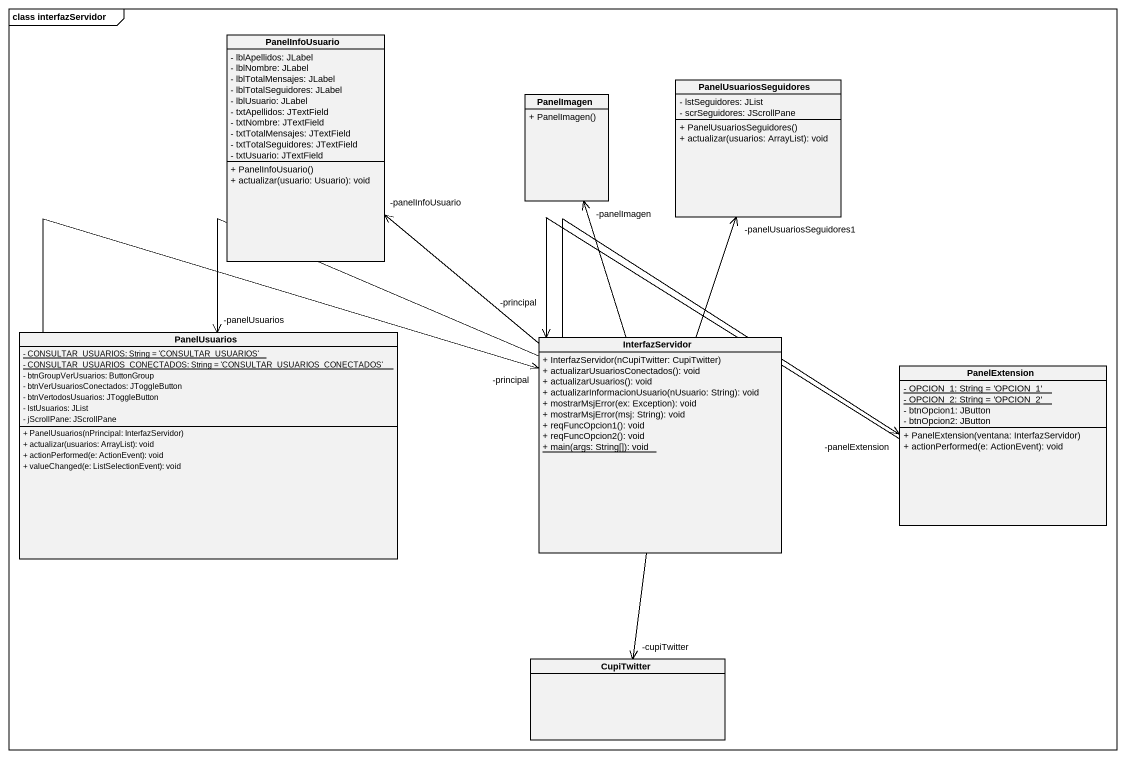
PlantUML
@startuml
mainframe class interfazServidor
hide circle
hide empty members
skinparam classAttributeIconSize 0
class PanelInfoUsuario {
  - lblApellidos: JLabel
  - lblNombre: JLabel
  - lblTotalMensajes: JLabel
  - lblTotalSeguidores: JLabel
  - lblUsuario: JLabel
  - txtApellidos: JTextField
  - txtNombre: JTextField
  - txtTotalMensajes: JTextField
  - txtTotalSeguidores: JTextField
  - txtUsuario: JTextField
  + PanelInfoUsuario()
  + actualizar(usuario: Usuario): void
}
class PanelUsuariosSeguidores {
  - lstSeguidores: JList
  - scrSeguidores: JScrollPane
  + PanelUsuariosSeguidores()
  + actualizar(usuarios: ArrayList): void
}
class PanelImagen {
  + PanelImagen()
}
class PanelUsuarios {
  {static} - CONSULTAR_USUARIOS: String = 'CONSULTAR_USUARIOS'
  {static} - CONSULTAR_USUARIOS_CONECTADOS: String = 'CONSULTAR_USUARIOS_CONECTADOS'
  - btnGroupVerUsuarios: ButtonGroup
  - btnVerUsuariosConectados: JToggleButton
  - btnVertodosUsuarios: JToggleButton
  - lstUsuarios: JList
  - jScrollPane: JScrollPane
  + PanelUsuarios(nPrincipal: InterfazServidor)
  + actualizar(usuarios: ArrayList): void
  + actionPerformed(e: ActionEvent): void
  + valueChanged(e: ListSelectionEvent): void
}
class InterfazServidor {
  + InterfazServidor(nCupiTwitter: CupiTwitter)
  + actualizarUsuariosConectados(): void
  + actualizarUsuarios(): void
  + actualizarInformacionUsuario(nUsuario: String): void
  + mostrarMsjError(ex: Exception): void
  + mostrarMsjError(msj: String): void
  + reqFuncOpcion1(): void
  + reqFuncOpcion2(): void
  {static} + main(args: String[]): void
}
class PanelExtension {
  {static} - OPCION_1: String = 'OPCION_1'
  {static} - OPCION_2: String = 'OPCION_2'
  - btnOpcion1: JButton
  - btnOpcion2: JButton
  + PanelExtension(ventana: InterfazServidor)
  + actionPerformed(e: ActionEvent): void
}
class CupiTwitter
PanelUsuarios -right-> "-principal" InterfazServidor
InterfazServidor -up-> "-panelInfoUsuario" PanelInfoUsuario
InterfazServidor -up-> "-panelUsuariosSeguidores1" PanelUsuariosSeguidores
InterfazServidor -up-> "-panelImagen" PanelImagen
InterfazServidor -left-> "-panelUsuarios" PanelUsuarios
InterfazServidor -right-> "-panelExtension" PanelExtension
InterfazServidor --> "-cupiTwitter" CupiTwitter
PanelExtension -left-> "-principal" InterfazServidor
@enduml
